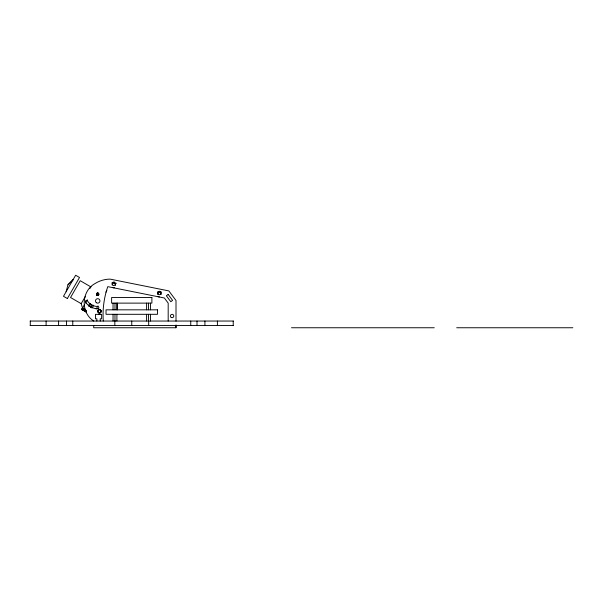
<?xml version="1.0" encoding="UTF-8"?>
<svg xmlns="http://www.w3.org/2000/svg" width="603" height="603" viewBox="0 0 603 603"><rect width="100%" height="100%" fill="white"/><g stroke="black" fill="none" stroke-linecap="round" stroke-linejoin="round"><path stroke-width="0.9" d="M97.987 312.09L97.814 310.877M93.148 305.555L92.756 305.465M97.769 311.254C97.859 308.133 102.774 310.168 100.633 312.444C98.802 314.336 96.337 310.628 98.832 309.708M100.709 312.339C101.884 311.095 100.309 308.947 98.764 309.731A1.681 1.681 0 0 0 98.44 312.618A1.681 1.681 0 0 0 101.1 311.45A1.681 1.681 0 0 0 98.764 309.731M66.119 291.731L67.935 284.804L73.016 279.784L67.935 284.804M96.97 293.314L96.623 294.671L97.829 295.304M96.638 293.714L96.623 294.671L97.641 295.312A1.116 1.116 0 0 1 96.744 293.638A1.116 1.116 0 0 1 98.628 293.563A1.116 1.116 0 0 1 97.905 295.304L97.053 295.146M97.874 310.651L98.477 309.897M67.355 298.538L79.513 277.478L75.639 275.247L63.481 296.299L67.363 298.53M85.558 309.836L82.513 308.073L81.186 303.663L85.392 296.375M89.975 288.438L90.887 286.87M84.526 304.598L81.691 309.497L86.289 312.083M85.46 302.977L87.322 299.744M96.111 309.128L97.98 305.902M105.909 292.161L106.874 290.495M98.606 293.653L98.688 294.588L97.905 295.304M100.784 312.264L99.246 312.934M96.834 293.42L98.327 293.322M97.241 293.186L98.093 293.156L98.749 294.158M97.06 293.239L98.168 293.209A1.108 1.108 0 0 1 97.377 295.259L96.54 294.392M97.739 293.088L97.897 293.103A1.108 1.108 0 0 0 97.106 295.153M30.15 321.045L233.361 321.045M30.15 325.522L233.361 325.522M291.505 327.753L434.243 327.753M456.675 327.753L572.85 327.753M90.676 303.588A2.239 2.239 0 0 0 88.709 306.06L88.716 305.608L90.571 306.852M89.003 305.842L92.199 307.643L91.746 307.892A2.239 2.239 0 0 0 93.013 304.99M100.045 309.701L100.897 310.417M90.691 306.912L91.272 307.236M90.865 286.9L80.229 280.712L70.536 297.505L81.186 303.663M82.656 307.824L85.701 309.588M82.377 308.314L86.184 310.515M82.242 308.54L86.048 310.741M82.121 308.751L85.928 310.952M82.016 308.947L85.822 311.14M81.918 309.113L86.485 311.751M81.835 309.256L86.402 311.887M81.774 309.362L86.335 312M93.797 321.045C80.44 312.776 81.269 291.038 94.988 283.583A28.567 28.567 0 0 1 110.07 279.114L168.855 290.91L176.008 300.52L176.008 321.18M90.216 306.656L90.239 306.678A1.108 1.108 0 0 1 91.37 304.794L91.618 304.937A1.108 1.108 0 0 1 90.488 306.821M233.218 321.045L233.218 325.522M217.397 321.045L217.397 325.522M204.914 321.045L204.914 325.522M197.008 321.045L197.008 325.522M190.744 321.045L190.744 325.522M176.008 324.934L176.008 327.753L93.721 327.753L93.721 325.522M175.94 325.522L175.94 327.753M168.184 321.045L168.184 303.113L164.37 297.995L107.786 286.644A86.191 86.191 0 0 0 103.301 321.045M150.471 303.121L150.471 309.836M150.471 314.306L150.471 321.022M148.685 321.045L148.685 325.522M148.534 303.121L148.534 309.836M148.534 314.306L148.534 321.022M146.597 303.121L146.597 309.836M146.597 314.306L146.597 321.022M131.756 321.045L131.756 325.522M117.178 303.121L117.178 309.836M116.914 303.121L116.914 309.836M116.914 314.306L116.914 321.022M114.977 303.121L114.977 309.836M114.977 314.306L114.977 321.022M114.826 321.045L114.826 325.522M113.04 303.121L113.04 309.836M113.04 314.306L113.04 321.022M100.226 321.045L100.226 318.806L101.628 318.806L101.628 314.336L95.478 314.336L95.478 318.806L96.872 318.806L96.872 321.045M72.767 321.045L72.767 325.522M66.503 321.045L66.503 325.522M58.597 321.045L58.597 325.522M46.107 321.045L46.107 325.522M30.286 321.045L30.286 325.522M159.433 296.947A2.796 2.796 0 0 1 158.039 296.57M157.458 292.176A2.796 2.796 0 0 1 161.416 292.176M100.166 313.959A2.796 2.796 0 0 1 98.719 313.959M98.048 308.834A2.796 2.796 0 0 1 98.719 308.555M114.547 287.699A2.796 2.796 0 0 1 112.422 287.42M111.841 283.026A2.796 2.796 0 0 1 114.547 282.302M115.799 283.026A2.796 2.796 0 0 1 116.243 283.598M157.813 294.588A1.681 1.681 0 0 1 159.433 292.47L159.87 292.53A1.681 1.681 0 0 1 161.054 294.588M112.143 285A1.681 1.681 0 0 1 113.824 283.32L114.253 283.38A1.681 1.681 0 0 1 115.444 285.438M168.162 294.437L166.368 295.779L170.792 301.726L172.586 300.392L168.162 294.437M151.888 297.528L111.623 297.528L111.623 303.121L151.888 303.121L151.888 297.528M157.481 309.836L106.03 309.836L106.03 314.306L157.481 314.306L157.481 309.836M114.253 282.264L113.824 282.204A1.681 1.681 0 0 0 113.387 285.505L113.824 285.558A1.681 1.681 0 0 0 114.253 282.264M159.87 291.415L159.433 291.355A1.681 1.681 0 0 0 159.004 294.656L159.433 294.709A1.681 1.681 0 0 0 159.87 291.415M86.161 303.038L85.566 302.171A1.116 1.116 0 0 1 85.845 300.618A1.116 1.116 0 0 1 87.397 300.905A12.301 12.301 0 0 0 97.716 306.505A1.116 1.116 0 0 1 98.832 307.62A1.116 1.116 0 0 1 97.716 308.744A14.54 14.54 0 0 1 86.161 303.038M171.26 317.464A1.681 1.681 0 0 0 173.777 316.01A1.681 1.681 0 0 0 171.26 314.555A1.681 1.681 0 0 0 171.26 317.464M96.307 302.646A2.239 2.239 0 0 0 99.925 301.259A2.239 2.239 0 0 0 96.91 298.824A2.239 2.239 0 0 0 96.307 302.646"/></g></svg>
